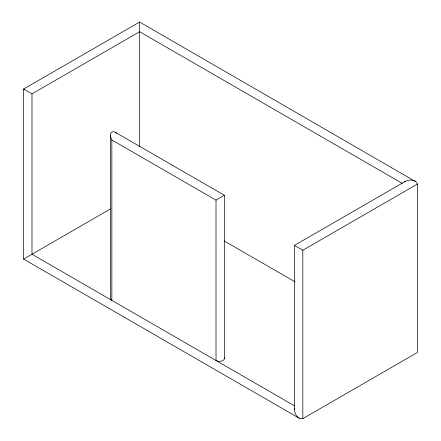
<?xml version="1.0" encoding="UTF-8"?>
<svg xmlns="http://www.w3.org/2000/svg" width="441" height="441" viewBox="0 0 441 441"><rect width="100%" height="100%" fill="white"/><g stroke="black" fill="none" stroke-linecap="round" stroke-linejoin="round"><path stroke-width="0.66" d="M110.404 135.144L110.57 136.704L111.843 139.984L111.843 300.36A4.912 2.833 0 0 1 110.404 298.353L110.404 135.144C110.035 132.405 113.128 130.619 115.316 132.306L224.392 195.286L224.392 358.494M299.345 418.294L23.599 259.093L23.599 89.032L139.621 22.05L416.469 182.083L417.401 184.084L417.401 352.48L302.818 418.636C297.653 419.81 293.805 412.963 294.599 408.416M404.81 181.802C407.793 179.581 412.115 179.619 415.367 181.251M24.255 89.413L23.599 89.032L31.984 93.872L139.621 31.73L402.319 183.395M23.599 259.093L110.482 208.929M111.843 139.984L216.013 200.12L224.392 195.286M405.544 181.251L294.434 245.4L294.434 409.788M294.599 245.499L302.818 250.24L417.401 184.084M224.21 240.94L295.095 281.871M294.682 405.918L31.984 254.253L31.984 93.872M115.316 132.306L116.584 133.237M302.818 250.24L302.818 418.636M216.013 200.12L216.013 360.501A4.912 2.833 0 0 0 221.939 360.953A4.912 2.833 0 0 0 224.226 357.761M139.621 22.05L139.621 146.677"/></g></svg>
